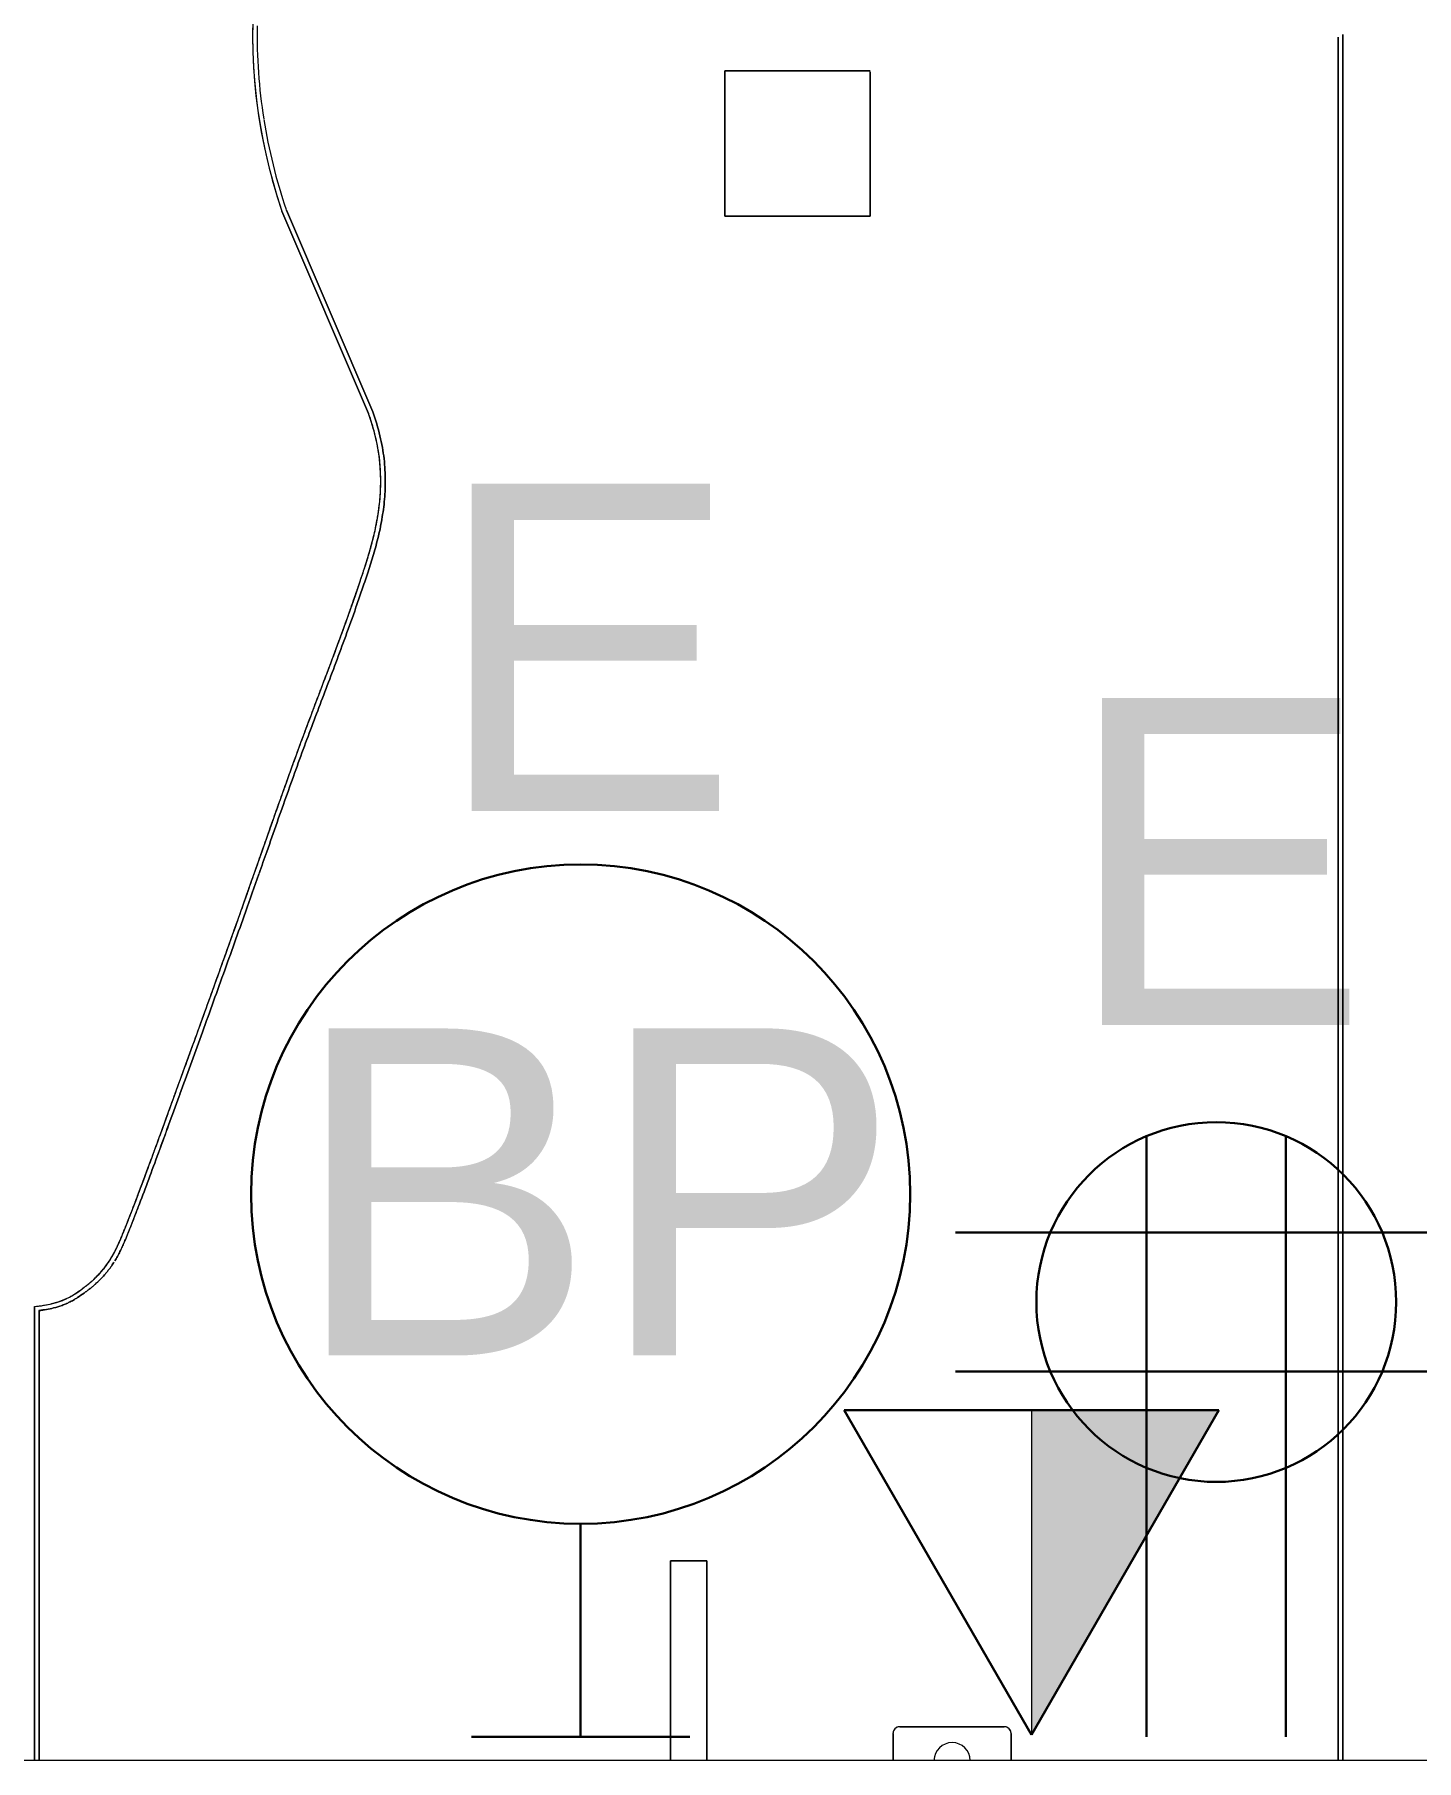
# Model space of a CAD drawing. Header units: inches. Extents: x 385 to 2249, y -1773 to -36.
# Drawn here: x 468.64 to 506.67, y -693.27 to -645.78 of the extents above; entities that cross this region are included whole.
import ezdxf

# ---------------------------------------------------------------- set-up
doc = ezdxf.new("R2010")
doc.units = ezdxf.units.IN
doc.header["$MEASUREMENT"] = 0
for name, color, linetype, lineweight in [('A-ANNO-NOTE', 131, 'Continuous', 30), ('I-FURN', 30, 'Continuous', 9), ('I-FURN-PNLS', 30, 'Continuous', 9), ('I-WALL', 2, 'Continuous', 13)]:
    doc.layers.add(name, color=color, linetype=linetype, lineweight=lineweight)
doc.styles.add('Swis721 Lt BT', font='swissl.ttf', dxfattribs={"height": 9})

# ---------------------------------------------------------------- blocks, each defined once
blk = doc.blocks.new('Zira Wksta 11 - Type 2-V12-Level 7 POWER _ SIGNAL')
at = {"layer": 'I-FURN'}
for p, q in [((-4.437, -9.313), (-4.437, -12.188)), ((-4.437, -12.188), (-4.437, -9.313)), ((-3.509, -9.125), (-4.25, -9.125)), ((-4.25, -9.125), (-3.509, -9.125)), ((-4.25, -12.375), (-3.509, -12.375)), ((-3.509, -12.375), (-4.25, -12.375)), ((-50, -13), (-50, -17)), ((-50, -17), (-50, -13)), ((-46, -13), (-49.977, -13)), ((-49.977, -13), (-46, -13)), ((-46, -17), (-46, -13)), ((-46, -13), (-46, -17)), ((-50, -17), (-46, -17)), ((-46, -17), (-50, -17))]:
    blk.add_line(p, q, dxfattribs=at)
for centre, radius, start, end in [((-4.25, -9.313), 0.188, 90, 180), ((-4.25, -9.313), 0.188, 165, 180), ((-4.25, -9.313), 0.187, 90, 165), ((-3.5, -10.75), 0.5, 91.0491, 268.9509), ((-3.5, -10.75), 0.5, 91.0491, 268.9509), ((-4.25, -12.188), 0.188, 180, 270), ((-4.25, -12.188), 0.188, 180, 195), ((-4.25, -12.188), 0.188, 195, 255), ((-4.25, -12.188), 0.188, 255, 270)]:
    blk.add_arc(centre, radius, start, end, dxfattribs=at)
at = {"layer": 'I-FURN-PNLS'}
for p, q in [((-51, 0), (-3.509, 0)), ((-3.509, 0), (-51, 0)), ((-51, 0), (-3.509, 0)), ((-3.509, -0.125), (-50.925, -0.125)), ((-50.925, -0.125), (-3.509, -0.125)), ((-9, -17.5), (-9, -18.5)), ((-3.509, -17.5), (-9, -17.5)), ((-9, -17.5), (-3.509, -17.5)), ((-9, -18.5), (-9, -17.5)), ((-9, -18.5), (-3.509, -18.5)), ((-3.509, -18.5), (-9, -18.5)), ((-46.163, -29.064), (-40.617, -26.689)), ((-40.617, -26.689), (-46.163, -29.064)), ((-40.572, -26.805), (-46.142, -29.191)), ((-46.142, -29.191), (-40.572, -26.805)), ((-40.572, -26.805), (-46.142, -29.191)), ((-29.116, -29.529), (-29.116, -29.529)), ((-3.509, -36), (-16, -36)), ((-16, -36), (-3.509, -36)), ((-3.509, -36), (-16, -36)), ((-15.887, -35.875), (-3.509, -35.875)), ((-3.509, -35.875), (-15.887, -35.875))]:
    blk.add_line(p, q, dxfattribs=at)
for radius, start, end in [(15, 180, 288.8987), (15, 180, 288.8987), (15, 189.8999, 288.8987), (14.875, 279.0373, 288.8807), (14.875, 279.0373, 288.8807), (14.875, 269.0952, 278.9824), (14.875, 269.0952, 278.9824)]:
    blk.add_arc((-51, -15), radius, start, end, dxfattribs=at)
for points, knots in [([(-40.617, -26.688), (-40.393, -26.611), (-39.956, -26.482), (-39.427, -26.385), (-39.017, -26.352), (-38.719, -26.346), (-38.427, -26.351), (-38.14, -26.372), (-37.861, -26.409), (-37.592, -26.452), (-37.325, -26.504), (-37.067, -26.568), (-36.817, -26.636), (-36.573, -26.705), (-36.334, -26.781), (-36.027, -26.884), (-35.657, -27.007), (-35.095, -27.203), (-34.177, -27.531), (-33.233, -27.889), (-32.309, -28.24), (-31.368, -28.593), (-30.117, -29.045), (-28.863, -29.486), (-28.118, -29.748), (-27.918, -29.819)], [-1.0000985, -1.0000985, -1.0000985, -1.0000985, -0.9844719, -0.9688454, -0.9610321, -0.9532189, -0.9454056, -0.9375923, -0.929779, -0.9219658, -0.9141525, -0.9063392, -0.898526, -0.8907127, -0.8828994, -0.8750862, -0.8594596, -0.8438331, -0.81258, -0.7500739, -0.7188208, -0.6875677, -0.6250615, -0.5625554, -0.5398639, -0.5398639, -0.5398639, -0.5398639]), ([(-27.918, -29.819), (-28.118, -29.748), (-28.863, -29.486), (-30.117, -29.045), (-31.368, -28.593), (-32.309, -28.24), (-33.233, -27.889), (-34.177, -27.531), (-35.095, -27.203), (-35.657, -27.007), (-36.027, -26.884), (-36.334, -26.781), (-36.573, -26.705), (-36.817, -26.636), (-37.067, -26.568), (-37.325, -26.504), (-37.592, -26.452), (-37.861, -26.409), (-38.14, -26.372), (-38.427, -26.351), (-38.719, -26.346), (-39.017, -26.352), (-39.427, -26.385), (-39.956, -26.482), (-40.393, -26.611), (-40.617, -26.688)], [0.5398639, 0.5398639, 0.5398639, 0.5398639, 0.5625554, 0.6250615, 0.6875677, 0.7188208, 0.7500739, 0.81258, 0.8438331, 0.8594596, 0.8750862, 0.8828994, 0.8907127, 0.898526, 0.9063392, 0.9141525, 0.9219658, 0.929779, 0.9375923, 0.9454056, 0.9532189, 0.9610321, 0.9688454, 0.9844719, 1.0000985, 1.0000985, 1.0000985, 1.0000985]), ([(-16, -36), (-16.014, -35.849), (-16.048, -35.634), (-16.111, -35.404), (-16.153, -35.278), (-16.188, -35.187), (-16.227, -35.099), (-16.286, -34.984), (-16.37, -34.849), (-16.46, -34.723), (-16.531, -34.629), (-16.583, -34.561), (-16.633, -34.497), (-16.702, -34.416), (-16.788, -34.323), (-16.875, -34.239), (-16.945, -34.175), (-16.998, -34.129), (-17.05, -34.085), (-17.119, -34.031), (-17.206, -33.969), (-17.294, -33.913), (-17.366, -33.87), (-17.42, -33.838), (-17.474, -33.808), (-17.547, -33.769), (-17.639, -33.725), (-17.752, -33.675), (-17.868, -33.624), (-17.987, -33.574), (-18.108, -33.525), (-18.233, -33.476), (-18.488, -33.376), (-18.895, -33.217), (-19.48, -32.997), (-20.103, -32.767), (-20.757, -32.528), (-21.436, -32.281), (-22.135, -32.026), (-22.85, -31.766), (-23.578, -31.503), (-24.313, -31.236), (-25.053, -30.97), (-25.793, -30.704), (-26.53, -30.441), (-27.26, -30.183), (-27.979, -29.93), (-28.687, -29.681), (-29.382, -29.436), (-30.061, -29.195), (-30.724, -28.958), (-31.368, -28.724), (-31.991, -28.494), (-32.595, -28.265), (-33.196, -28.037), (-33.806, -27.806), (-34.441, -27.57), (-35.002, -27.369), (-35.478, -27.202), (-35.787, -27.096), (-36.043, -27.01), (-36.239, -26.943), (-36.44, -26.877), (-36.645, -26.816), (-36.855, -26.756), (-37.069, -26.696), (-37.288, -26.641), (-37.511, -26.595), (-37.739, -26.555), (-37.972, -26.519), (-38.21, -26.491), (-38.452, -26.476), (-38.7, -26.472), (-39.036, -26.476), (-39.469, -26.515), (-40.008, -26.628), (-40.382, -26.739), (-40.572, -26.805)], [-1, -1, -1, -1, -0.986486, -0.97973, -0.976351, -0.972973, -0.969595, -0.966216, -0.959459, -0.952703, -0.949324, -0.945946, -0.942568, -0.939189, -0.932432, -0.925676, -0.922297, -0.918919, -0.915541, -0.912162, -0.905405, -0.898649, -0.89527, -0.891892, -0.888514, -0.885135, -0.878378, -0.871622, -0.864865, -0.858108, -0.851351, -0.844595, -0.837838, -0.810811, -0.783784, -0.756757, -0.72973, -0.702703, -0.675676, -0.648649, -0.621622, -0.594595, -0.567568, -0.540541, -0.513514, -0.486486, -0.459459, -0.432432, -0.405405, -0.378378, -0.351351, -0.324324, -0.297297, -0.27027, -0.243243, -0.216216, -0.189189, -0.162162, -0.148649, -0.135135, -0.128378, -0.121622, -0.114865, -0.108108, -0.101351, -0.094595, -0.087838, -0.081081, -0.074324, -0.067568, -0.060811, -0.054054, -0.047297, -0.040541, -0.027027, -0.013514, 0, 0, 0, 0]), ([(-39.222, -26.496), (-39.313, -26.504), (-39.577, -26.537), (-40.023, -26.631), (-40.387, -26.741), (-40.572, -26.805)], [0.96652412, 0.96652412, 0.96652412, 0.96652412, 0.97368421, 0.98684211, 1, 1, 1, 1]), ([(-39.239, -26.497), (-39.263, -26.5), (-39.488, -26.524), (-39.924, -26.603), (-40.354, -26.73), (-40.572, -26.805)], [0.96698879, 0.96698879, 0.96698879, 0.96698879, 0.96884539, 0.98447193, 1, 1, 1, 1]), ([(-38.498, -26.476), (-38.571, -26.473), (-38.813, -26.47), (-39.064, -26.483), (-39.24, -26.498)], [0.94719211, 0.94719211, 0.94719211, 0.94719211, 0.95321885, 0.96698879, 0.96698879, 0.96698879, 0.96698879]), ([(-38.512, -26.475), (-38.59, -26.473), (-38.748, -26.472), (-38.985, -26.476), (-39.145, -26.489), (-39.222, -26.497)], [0.94758081, 0.94758081, 0.94758081, 0.94758081, 0.95394737, 0.96052632, 0.96652412, 0.96652412, 0.96652412, 0.96652412]), ([(-37.818, -26.543), (-37.89, -26.532), (-38.038, -26.511), (-38.267, -26.487), (-38.427, -26.478), (-38.51, -26.476), (-38.512, -26.475)], [0.92796217, 0.92796217, 0.92796217, 0.92796217, 0.93421053, 0.94078947, 0.94736842, 0.94758081, 0.94758081, 0.94758081, 0.94758081]), ([(-38.151, -26.499), (-38.152, -26.499), (-38.245, -26.49), (-38.36, -26.481), (-38.476, -26.477), (-38.498, -26.476)], [0.9375, 0.9375, 0.9375, 0.9375, 0.937592316, 0.945405585, 0.947192107, 0.947192107, 0.947192107, 0.947192107]), ([(-37.768, -26.551), (-37.805, -26.545), (-37.93, -26.526), (-38.057, -26.509), (-38.147, -26.5)], [0.92648957, 0.92648957, 0.92648957, 0.92648957, 0.92977905, 0.93740934, 0.93740934, 0.93740934, 0.93740934]), ([(-37.338, -26.632), (-37.347, -26.63), (-37.428, -26.612), (-37.583, -26.581), (-37.735, -26.556), (-37.815, -26.543), (-37.818, -26.543)], [0.91367108, 0.91367108, 0.91367108, 0.91367108, 0.91447368, 0.92105263, 0.92763158, 0.92796217, 0.92796217, 0.92796217, 0.92796217]), ([(-37.422, -26.613), (-37.486, -26.6), (-37.6, -26.578), (-37.716, -26.559), (-37.768, -26.551)], [0.91622864, 0.91622864, 0.91622864, 0.91622864, 0.92196578, 0.92648957, 0.92648957, 0.92648957, 0.92648957]), ([(-37.217, -26.66), (-37.262, -26.649), (-37.33, -26.633), (-37.399, -26.618), (-37.422, -26.613)], [0.909962057, 0.909962057, 0.909962057, 0.909962057, 0.914152508, 0.916228637, 0.916228637, 0.916228637, 0.916228637]), ([(-36.988, -26.72), (-37.041, -26.705), (-37.157, -26.674), (-37.275, -26.646), (-37.338, -26.632)], [0.90283642, 0.90283642, 0.90283642, 0.90283642, 0.90789474, 0.91367108, 0.91367108, 0.91367108, 0.91367108]), ([(-36.774, -26.778), (-36.8, -26.771), (-36.907, -26.741), (-37.054, -26.701), (-37.177, -26.67), (-37.217, -26.66)], [0.89604125, 0.89604125, 0.89604125, 0.89604125, 0.89852597, 0.90633924, 0.90996206, 0.90996206, 0.90996206, 0.90996206]), ([(-36.31, -26.921), (-36.318, -26.918), (-36.391, -26.894), (-36.531, -26.849), (-36.733, -26.79), (-36.886, -26.747), (-36.972, -26.724), (-36.988, -26.72)], [0.88074286, 0.88074286, 0.88074286, 0.88074286, 0.88157895, 0.88815789, 0.89473684, 0.90131579, 0.90283642, 0.90283642, 0.90283642, 0.90283642]), ([(-36.336, -26.912), (-36.349, -26.908), (-36.439, -26.879), (-36.584, -26.833), (-36.719, -26.794), (-36.774, -26.778)], [0.88162253, 0.88162253, 0.88162253, 0.88162253, 0.88289943, 0.8907127, 0.89604125, 0.89604125, 0.89604125, 0.89604125]), ([(-36.141, -26.977), (-36.142, -26.977), (-36.206, -26.955), (-36.271, -26.934), (-36.336, -26.912)], [0.875, 0.875, 0.875, 0.875, 0.875086162, 0.88162253, 0.88162253, 0.88162253, 0.88162253]), ([(-35.924, -27.05), (-35.934, -27.047), (-36.005, -27.023), (-36.133, -26.98), (-36.253, -26.94), (-36.31, -26.921)], [0.86743283, 0.86743283, 0.86743283, 0.86743283, 0.86842105, 0.875, 0.88074286, 0.88074286, 0.88074286, 0.88074286]), ([(-34.535, -27.538), (-34.774, -27.451), (-35.153, -27.315), (-35.629, -27.149), (-35.849, -27.075), (-35.924, -27.05)], [0.81438984, 0.81438984, 0.81438984, 0.81438984, 0.84383308, 0.85945962, 0.86742878, 0.86742878, 0.86742878, 0.86742878]), ([(-34.533, -27.538), (-34.545, -27.534), (-34.771, -27.452), (-35.115, -27.329), (-35.525, -27.186), (-35.757, -27.106), (-35.871, -27.067), (-35.924, -27.05)], [0.81431678, 0.81431678, 0.81431678, 0.81431678, 0.81578947, 0.84210526, 0.85526316, 0.86184211, 0.86743283, 0.86743283, 0.86743283, 0.86743283]), ([(-34.489, -27.554), (-34.489, -27.554), (-34.505, -27.549), (-34.52, -27.543), (-34.535, -27.538)], [0.8125, 0.8125, 0.8125, 0.8125, 0.812580007, 0.814389844, 0.814389844, 0.814389844, 0.814389844]), ([(-33.507, -27.919), (-33.65, -27.865), (-33.916, -27.765), (-34.189, -27.664), (-34.315, -27.618)], [0.77050119, 0.77050119, 0.77050119, 0.77050119, 0.78947368, 0.80530142, 0.80530142, 0.80530142, 0.80530142]), ([(-32.904, -28.148), (-33.049, -28.093), (-33.249, -28.017), (-33.451, -27.94), (-33.507, -27.919)], [0.74359928, 0.74359928, 0.74359928, 0.74359928, 0.76315789, 0.77050119, 0.77050119, 0.77050119, 0.77050119]), ([(-33.046, -28.094), (-33.047, -28.094), (-33.186, -28.041), (-33.325, -27.988), (-33.465, -27.935)], [0.75, 0.75, 0.75, 0.75, 0.75007385, 0.76865984, 0.76865984, 0.76865984, 0.76865984]), ([(-31.64, -28.624), (-31.817, -28.558), (-32.192, -28.418), (-32.603, -28.262), (-32.844, -28.171), (-32.89, -28.153)], [0.6875, 0.6875, 0.6875, 0.6875, 0.71052632, 0.73684211, 0.74298834, 0.74298834, 0.74298834, 0.74298834]), ([(-31.64, -28.624), (-31.64, -28.623), (-31.882, -28.534), (-32.299, -28.378), (-32.709, -28.222), (-32.887, -28.154)], [0.6875, 0.6875, 0.6875, 0.6875, 0.6875677, 0.71882078, 0.7428757, 0.7428757, 0.7428757, 0.7428757]), ([(-30.142, -29.166), (-30.196, -29.147), (-30.467, -29.05), (-30.946, -28.878), (-31.386, -28.717), (-31.615, -28.633), (-31.64, -28.624)], [0.625, 0.625, 0.625, 0.625, 0.63157895, 0.65789474, 0.68421053, 0.6875, 0.6875, 0.6875, 0.6875]), ([(-30.142, -29.166), (-30.143, -29.166), (-30.311, -29.106), (-30.477, -29.047), (-30.641, -28.988)], [0.625, 0.625, 0.625, 0.625, 0.62506154, 0.64534037, 0.64534037, 0.64534037, 0.64534037]), ([(-29.461, -29.408), (-29.524, -29.386), (-29.713, -29.319), (-29.9, -29.252), (-30.025, -29.208)], [0.59780568, 0.59780568, 0.59780568, 0.59780568, 0.60526316, 0.62026955, 0.62026955, 0.62026955, 0.62026955]), ([(-28.435, -29.769), (-28.618, -29.705), (-28.933, -29.594), (-29.245, -29.484), (-29.377, -29.438)], [0.55798505, 0.55798505, 0.55798505, 0.55798505, 0.57894737, 0.59449408, 0.59449408, 0.59449408, 0.59449408]), ([(-28.553, -29.728), (-28.554, -29.728), (-28.83, -29.63), (-29.104, -29.534), (-29.374, -29.439)], [0.5625, 0.5625, 0.5625, 0.5625, 0.56255539, 0.59437892, 0.59437892, 0.59437892, 0.59437892]), ([(-26.895, -30.312), (-26.895, -30.312), (-27.456, -30.113), (-28.009, -29.919), (-28.55, -29.729)], [0.5, 0.5, 0.5, 0.5, 0.50004924, 0.56236546, 0.56236546, 0.56236546, 0.56236546]), ([(-27.899, -29.826), (-27.554, -29.947), (-26.649, -30.266), (-25.151, -30.801), (-23.459, -31.412), (-22.368, -31.809), (-21.847, -31.998)], [-0.5391334, -0.5391334, -0.5391334, -0.5391334, -0.5000492, -0.4375431, -0.3750369, -0.3148154, -0.3148154, -0.3148154, -0.3148154]), ([(-21.847, -31.998), (-22.368, -31.809), (-23.459, -31.412), (-25.151, -30.801), (-26.649, -30.266), (-27.554, -29.947), (-27.899, -29.826)], [0.3148154, 0.3148154, 0.3148154, 0.3148154, 0.3750369, 0.4375431, 0.5000492, 0.5391334, 0.5391334, 0.5391334, 0.5391334]), ([(-22.511, -31.89), (-22.543, -31.878), (-22.807, -31.782), (-23.308, -31.6), (-24.022, -31.342), (-24.981, -30.995), (-25.944, -30.65), (-26.896, -30.311), (-27.453, -30.115), (-27.772, -30.002), (-27.858, -29.972)], [0.3385139, 0.3385139, 0.3385139, 0.3385139, 0.3421053, 0.3684211, 0.3947368, 0.4210526, 0.4736842, 0.5, 0.5263158, 0.5360476, 0.5360476, 0.5360476, 0.5360476]), ([(-25.192, -30.92), (-25.192, -30.92), (-25.762, -30.715), (-26.331, -30.512), (-26.892, -30.313)], [0.4375, 0.4375, 0.4375, 0.4375, 0.43754308, 0.49990934, 0.49990934, 0.49990934, 0.49990934]), ([(-23.488, -31.535), (-23.488, -31.535), (-24.05, -31.331), (-24.62, -31.125), (-25.189, -30.921)], [0.375, 0.375, 0.375, 0.375, 0.37503693, 0.43740219, 0.43740219, 0.43740219, 0.43740219]), ([(-21.862, -32.126), (-21.88, -32.119), (-22.094, -32.041), (-22.311, -31.963), (-22.511, -31.89)], [0.31375596, 0.31375596, 0.31375596, 0.31375596, 0.31578947, 0.33851389, 0.33851389, 0.33851389, 0.33851389]), ([(-21.834, -32.003), (-21.818, -32.009), (-21.533, -32.112), (-21.008, -32.304), (-20.516, -32.483), (-20.286, -32.567)], [-0.3142903, -0.3142903, -0.3142903, -0.3142903, -0.31253077, -0.28127769, -0.2525169, -0.2525169, -0.2525169, -0.2525169]), ([(-17.253, -33.792), (-17.294, -33.766), (-17.381, -33.715), (-17.512, -33.647), (-17.622, -33.596), (-17.71, -33.557), (-17.8, -33.516), (-17.918, -33.467), (-18.059, -33.41), (-18.25, -33.335), (-18.503, -33.235), (-18.926, -33.072), (-19.492, -32.859), (-20.219, -32.591), (-20.986, -32.311), (-21.533, -32.112), (-21.818, -32.009), (-21.834, -32.003)], [0.101749, 0.101749, 0.101749, 0.101749, 0.1093858, 0.117199, 0.1250123, 0.1289189, 0.1328256, 0.1406388, 0.1484521, 0.1562654, 0.1718919, 0.1875185, 0.2187715, 0.2500246, 0.2812777, 0.3125308, 0.3142903, 0.3142903, 0.3142903, 0.3142903]), ([(-20.834, -32.5), (-20.968, -32.451), (-21.296, -32.332), (-21.631, -32.21), (-21.83, -32.138)], [0.27321609, 0.27321609, 0.27321609, 0.27321609, 0.28947368, 0.3125, 0.3125, 0.3125, 0.3125]), ([(-18.867, -33.229), (-19.026, -33.169), (-19.379, -33.035), (-19.953, -32.823), (-20.452, -32.639), (-20.751, -32.531), (-20.834, -32.5)], [0.1875, 0.1875, 0.1875, 0.1875, 0.21052632, 0.23684211, 0.26315789, 0.27321609, 0.27321609, 0.27321609, 0.27321609]), ([(-20.286, -32.567), (-20.266, -32.575), (-19.996, -32.673), (-19.492, -32.859), (-18.926, -33.072), (-18.503, -33.235), (-18.25, -33.335), (-18.059, -33.41), (-17.918, -33.467), (-17.8, -33.516), (-17.727, -33.549), (-17.699, -33.562), (-17.693, -33.564)], [-0.2525169, -0.2525169, -0.2525169, -0.2525169, -0.2500246, -0.2187715, -0.1875185, -0.1718919, -0.1562654, -0.1484521, -0.1406388, -0.1328256, -0.1289189, -0.12792, -0.12792, -0.12792, -0.12792]), ([(-18.867, -33.229), (-18.867, -33.229), (-19.084, -33.147), (-19.535, -32.977), (-20.02, -32.798), (-20.268, -32.707)], [0.1875, 0.1875, 0.1875, 0.1875, 0.18751846, 0.21877154, 0.25, 0.25, 0.25, 0.25]), ([(-18.316, -33.443), (-18.387, -33.415), (-18.545, -33.353), (-18.731, -33.281), (-18.844, -33.238), (-18.867, -33.229)], [0.15978613, 0.15978613, 0.15978613, 0.15978613, 0.17105263, 0.18421053, 0.1875, 0.1875, 0.1875, 0.1875]), ([(-18.324, -33.44), (-18.398, -33.411), (-18.574, -33.342), (-18.757, -33.271), (-18.865, -33.23)], [0.16020038, 0.16020038, 0.16020038, 0.16020038, 0.17189192, 0.18737705, 0.18737705, 0.18737705, 0.18737705]), ([(-17.696, -33.701), (-17.714, -33.692), (-17.751, -33.676), (-17.807, -33.65), (-17.864, -33.625), (-17.94, -33.593), (-18.038, -33.553), (-18.157, -33.506), (-18.245, -33.472), (-18.292, -33.453), (-18.299, -33.45)], [0.125, 0.125, 0.125, 0.125, 0.12828947, 0.13157895, 0.13486842, 0.13815789, 0.14473684, 0.15131579, 0.15789474, 0.1588822, 0.1588822, 0.1588822, 0.1588822]), ([(-17.696, -33.7), (-17.718, -33.691), (-17.761, -33.671), (-17.851, -33.631), (-17.965, -33.583), (-18.104, -33.527), (-18.216, -33.483), (-18.281, -33.457), (-18.297, -33.451)], [0.12501504, 0.12501504, 0.12501504, 0.12501504, 0.12891894, 0.13282558, 0.14063885, 0.14845212, 0.15626539, 0.15881843, 0.15881843, 0.15881843, 0.15881843]), ([(-17.693, -33.564), (-17.677, -33.572), (-17.617, -33.599), (-17.512, -33.647), (-17.381, -33.715), (-17.294, -33.766), (-17.253, -33.792)], [-0.12791997, -0.12791997, -0.12791997, -0.12791997, -0.12501231, -0.11719904, -0.10938577, -0.10174895, -0.10174895, -0.10174895, -0.10174895]), ([(-16.739, -34.377), (-16.77, -34.344), (-16.841, -34.272), (-16.932, -34.186), (-17.012, -34.116), (-17.093, -34.051), (-17.193, -33.978), (-17.315, -33.9), (-17.44, -33.825), (-17.564, -33.761), (-17.647, -33.723), (-17.688, -33.704)], [0.06436475, 0.06436475, 0.06436475, 0.06436475, 0.07031942, 0.07813269, 0.08203933, 0.08594596, 0.09375923, 0.1015725, 0.10938577, 0.11719904, 0.12456702, 0.12456702, 0.12456702, 0.12456702]), ([(-16.739, -34.377), (-16.746, -34.369), (-16.787, -34.325), (-16.863, -34.25), (-16.948, -34.172), (-17.016, -34.113), (-17.083, -34.059), (-17.168, -33.996), (-17.27, -33.928), (-17.357, -33.875), (-17.427, -33.833), (-17.498, -33.795), (-17.584, -33.752), (-17.654, -33.719), (-17.688, -33.704)], [0.06434993, 0.06434993, 0.06434993, 0.06434993, 0.06578947, 0.07236842, 0.07894737, 0.08223684, 0.08552632, 0.09210526, 0.09868421, 0.10526316, 0.10855263, 0.11184211, 0.11842105, 0.12456461, 0.12456461, 0.12456461, 0.12456461]), ([(-17.223, -33.811), (-17.189, -33.832), (-17.114, -33.881), (-17.017, -33.951), (-16.932, -34.02), (-16.848, -34.094), (-16.76, -34.175), (-16.693, -34.244), (-16.668, -34.27)], [-0.09993766, -0.09993766, -0.09993766, -0.09993766, -0.09375923, -0.08594596, -0.08203933, -0.07813269, -0.07031942, -0.0656215, -0.0656215, -0.0656215, -0.0656215]), ([(-16.194, -34.899), (-16.211, -34.871), (-16.269, -34.778), (-16.351, -34.662), (-16.433, -34.551), (-16.493, -34.472), (-16.555, -34.395), (-16.638, -34.3), (-16.744, -34.191), (-16.848, -34.094), (-16.932, -34.02), (-17.017, -33.951), (-17.114, -33.881), (-17.189, -33.832), (-17.223, -33.811)], [0.03584002, 0.03584002, 0.03584002, 0.03584002, 0.03906635, 0.04687962, 0.05078625, 0.05469289, 0.05859952, 0.06250615, 0.07031942, 0.07813269, 0.08203933, 0.08594596, 0.09375923, 0.09993766, 0.09993766, 0.09993766, 0.09993766]), ([(-16, -36), (-16.013, -35.853), (-16.046, -35.644), (-16.105, -35.419), (-16.146, -35.296), (-16.179, -35.206), (-16.217, -35.119), (-16.274, -35.007), (-16.355, -34.874), (-16.442, -34.75), (-16.502, -34.668), (-16.536, -34.623), (-16.569, -34.578), (-16.61, -34.525), (-16.65, -34.477), (-16.674, -34.449), (-16.68, -34.442)], [0, 0, 0, 0, 0.01315789, 0.01973684, 0.02302632, 0.02631579, 0.02960526, 0.03289474, 0.03947368, 0.04605263, 0.04934211, 0.05098684, 0.05263158, 0.05592105, 0.05921053, 0.06054761, 0.06054761, 0.06054761, 0.06054761]), ([(-16.281, -34.998), (-16.303, -34.96), (-16.365, -34.859), (-16.452, -34.735), (-16.533, -34.626), (-16.601, -34.536), (-16.65, -34.477), (-16.679, -34.443)], [0.03439761, 0.03439761, 0.03439761, 0.03439761, 0.03906635, 0.04687962, 0.05078625, 0.05469289, 0.06048085, 0.06048085, 0.06048085, 0.06048085]), ([(-16.668, -34.27), (-16.651, -34.288), (-16.613, -34.328), (-16.555, -34.395), (-16.493, -34.472), (-16.433, -34.551), (-16.351, -34.662), (-16.269, -34.778), (-16.211, -34.871), (-16.194, -34.899)], [-0.0656215, -0.0656215, -0.0656215, -0.0656215, -0.06250615, -0.05859952, -0.05469289, -0.05078625, -0.04687962, -0.03906635, -0.03584002, -0.03584002, -0.03584002, -0.03584002]), ([(-16.194, -34.899), (-16.171, -34.938), (-16.133, -35.006), (-16.099, -35.078), (-16.086, -35.107)], [-0.035840023, -0.035840023, -0.035840023, -0.035840023, -0.031253077, -0.028175164, -0.028175164, -0.028175164, -0.028175164]), ([(-16.086, -35.107), (-16.099, -35.078), (-16.133, -35.006), (-16.171, -34.938), (-16.194, -34.899)], [0.028175164, 0.028175164, 0.028175164, 0.028175164, 0.031253077, 0.035840023, 0.035840023, 0.035840023, 0.035840023]), ([(-16.086, -35.107), (-16.083, -35.115), (-16.063, -35.16), (-16.017, -35.28), (-15.943, -35.518), (-15.908, -35.739), (-15.89, -35.877)], [-0.02817516, -0.02817516, -0.02817516, -0.02817516, -0.02734644, -0.02343981, -0.01562654, -0.00332304, -0.00332304, -0.00332304, -0.00332304]), ([(-15.887, -35.875), (-15.904, -35.736), (-15.945, -35.519), (-16.017, -35.28), (-16.063, -35.16), (-16.083, -35.115), (-16.086, -35.107)], [0.00332304, 0.00332304, 0.00332304, 0.00332304, 0.01562654, 0.02343981, 0.02734644, 0.02817516, 0.02817516, 0.02817516, 0.02817516]), ([(-16, -36), (-16.016, -35.825), (-16.057, -35.579), (-16.136, -35.319), (-16.178, -35.21), (-16.195, -35.171), (-16.196, -35.167)], [0.00000885, 0.00000885, 0.00000885, 0.00000885, 0.01562654, 0.02343981, 0.02734644, 0.02781126, 0.02781126, 0.02781126, 0.02781126])]:
    blk.add_open_spline(points, degree=3, knots=knots, dxfattribs=at)
for points in [[(-35.924, -27.05), (-35.989, -27.028), (-36.054, -27.006), (-36.12, -26.984)], [(-34.315, -27.618), (-34.387, -27.591), (-34.46, -27.565), (-34.533, -27.538)], [(-34.307, -27.621), (-34.365, -27.6), (-34.423, -27.578), (-34.481, -27.557)], [(-33.503, -27.921), (-33.765, -27.822), (-34.031, -27.722), (-34.307, -27.621)], [(-32.901, -28.149), (-32.949, -28.131), (-32.996, -28.113), (-33.044, -28.095)], [(-30.902, -28.893), (-31.151, -28.803), (-31.396, -28.714), (-31.636, -28.625)], [(-30.641, -28.988), (-30.729, -28.956), (-30.816, -28.925), (-30.902, -28.893)], [(-30.022, -29.209), (-30.062, -29.195), (-30.102, -29.18), (-30.142, -29.166)], [(-30.025, -29.208), (-30.064, -29.194), (-30.103, -29.18), (-30.142, -29.166)], [(-29.458, -29.409), (-29.647, -29.342), (-29.836, -29.275), (-30.022, -29.209)], [(-29.377, -29.438), (-29.405, -29.428), (-29.433, -29.418), (-29.461, -29.408)], [(-29.374, -29.439), (-29.402, -29.429), (-29.43, -29.419), (-29.458, -29.409)], [(-27.858, -29.972), (-28.052, -29.904), (-28.244, -29.836), (-28.435, -29.769)], [(-21.86, -32.126), (-22.39, -31.934), (-22.934, -31.736), (-23.485, -31.536)], [(-20.27, -32.706), (-20.766, -32.524), (-21.289, -32.334), (-21.828, -32.138)], [(-16.679, -34.443), (-16.69, -34.431), (-16.7, -34.42), (-16.71, -34.409)], [(-16.239, -35.076), (-16.252, -35.05), (-16.266, -35.024), (-16.281, -34.998)], [(-16.196, -35.167), (-16.207, -35.143), (-16.217, -35.12), (-16.229, -35.097)]]:
    blk.add_open_spline(points, degree=3, dxfattribs=at)

msp = doc.modelspace()

# ---------------------------------------------------------------- hatches: boundary and pattern name
at = {"layer": 'A-ANNO-NOTE', "lineweight": 9}
msp.add_hatch(color=256, dxfattribs=at).paths.add_polyline_path([(496.075, -692.562), (501.232, -683.63), (496.075, -683.63), (496.075, -690.725)], flags=0)

# ---------------------------------------------------------------- linework, layer by layer
at = {"layer": 'A-ANNO-NOTE'}
for p, q in [((499.242, -692.616), (499.242, -676.089)), ((503.074, -692.616), (503.074, -676.089)), ((493.985, -678.737), (508.331, -678.737)), ((493.985, -682.57), (508.331, -682.57)), ((496.075, -692.562), (490.918, -683.63)), ((490.918, -683.63), (501.232, -683.63)), ((496.075, -692.562), (501.232, -683.63)), ((483.667, -692.616), (483.667, -686.756)), ((486.667, -692.616), (480.667, -692.616))]:
    msp.add_line(p, q, dxfattribs=at)
at = {"layer": 'A-ANNO-NOTE', "lineweight": 9}
for p, q in [((496.075, -692.562), (501.232, -683.63)), ((501.232, -683.63), (496.075, -683.63)), ((496.075, -683.63), (496.075, -692.562))]:
    msp.add_line(p, q, dxfattribs=at)
at = {"layer": 'A-ANNO-NOTE'}
for centre, radius in [((483.667, -677.686), 9.07), ((501.158, -680.654), 4.95)]:
    msp.add_circle(centre, radius, dxfattribs=at)
at = {"layer": 'I-WALL', "color": 8, "lineweight": 20}
msp.add_line((558.916, -693.269), (415.974, -693.269), dxfattribs=at)

# ---------------------------------------------------------------- block references
at = {"layer": 'I-FURN', "rotation": 269.9999999999999}
msp.add_blockref('Zira Wksta 11 - Type 2-V12-Level 7 POWER _ SIGNAL', (504.638, -696.778), dxfattribs=at)

# ---------------------------------------------------------------- texts
at = {"layer": 'A-ANNO-NOTE', "lineweight": 9, "char_height": 9, "attachment_point": 1, "style": 'Swis721 Lt BT'}
for s, insert, width in [('E', (479.633, -658.141), 9.393), ('E', (496.978, -664.031), 9.393), ('BP', (475.701, -673.125), 19.392)]:
    msp.add_mtext(s, dxfattribs=dict(at, insert=insert, width=width))

doc.saveas('drawing.dxf')
